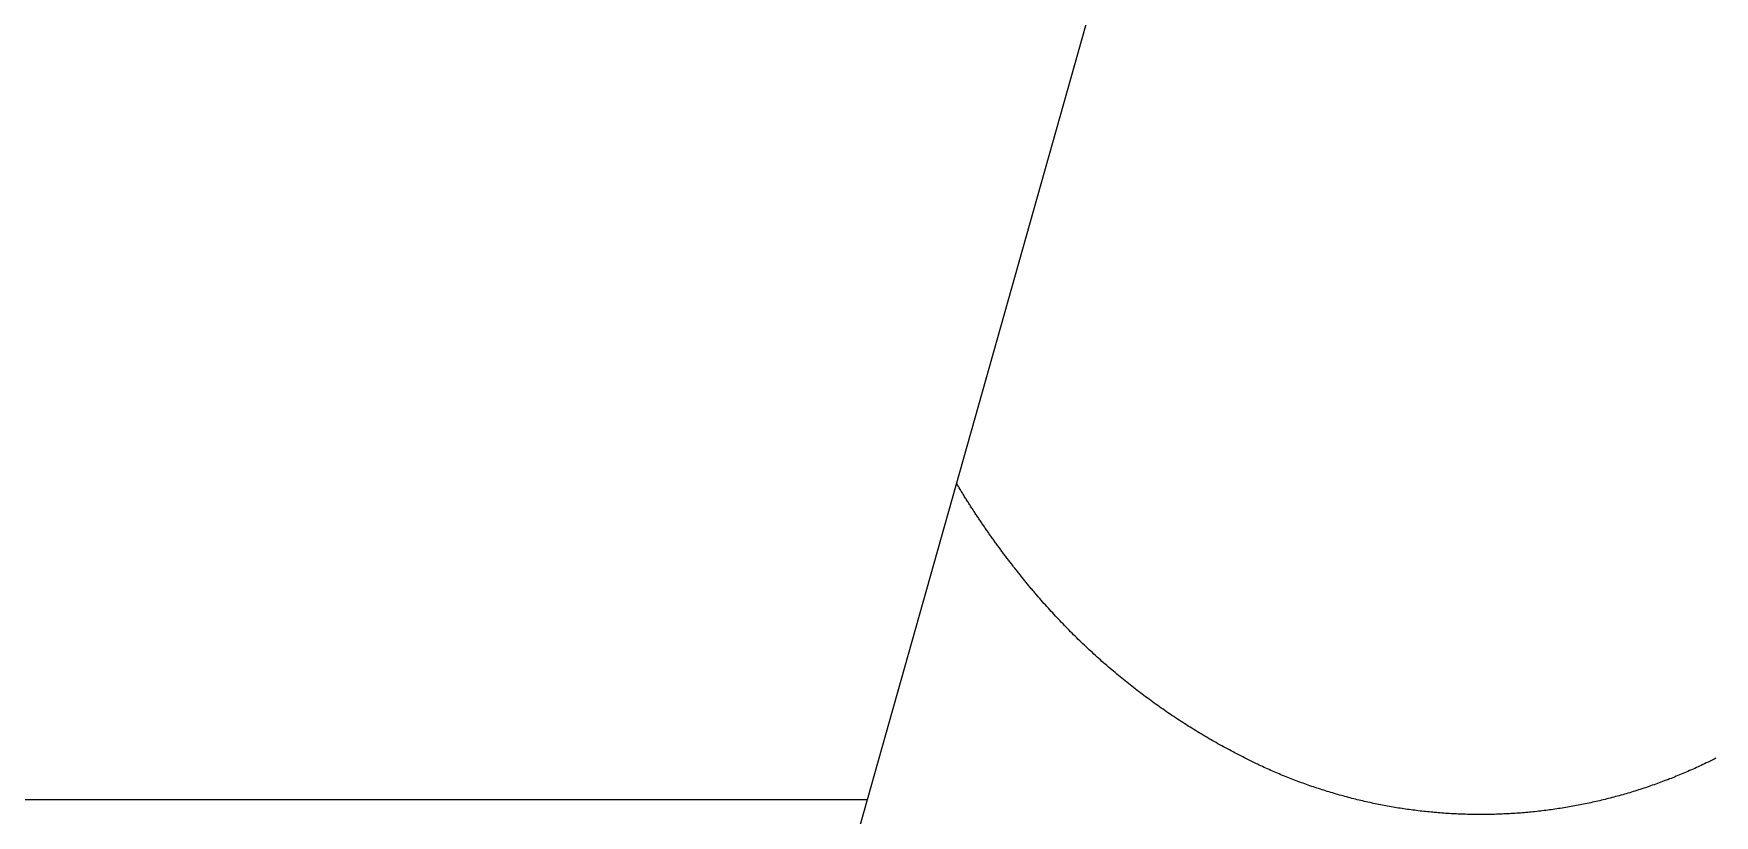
# Model space of a CAD drawing. Header units: millimetres. Extents: x 340 to 1003762, y 22 to 362022.
# Drawn here: x 612918.3 to 613180.9, y 291535.7 to 291657.9 of the extents above; entities that cross this region are included whole.
import ezdxf

# ---------------------------------------------------------------- set-up
doc = ezdxf.new("R2010")
doc.units = ezdxf.units.MM
for name, color, linetype in [('A-DEMOLICION SV', 40, 'Continuous'), ('LSBB_P_002 - PLANTA 1° NIVEL SALA DE VENTAS$0$A-Equipamiento acero inox', 8, 'Continuous'), ('LSBB_P_002 - PLANTA 1° NIVEL SALA DE VENTAS$0$A-TRAS-EQPM', 8, 'Continuous')]:
    doc.layers.add(name, color=color, linetype=linetype)

# ---------------------------------------------------------------- blocks, each defined once
blk = doc.blocks.new('LSBB_P_002 - PLANTA 1° NIVEL SALA DE VENTAS$0$laminadora')
at = {"layer": 'LSBB_P_002 - PLANTA 1° NIVEL SALA DE VENTAS$0$A-TRAS-EQPM'}
for p, q in [((-175655.099, 30472.449), (-175655.111, 30472.423)), ((-175655.084, 30472.479), (-175655.099, 30472.449)), ((-175655.069, 30472.509), (-175655.084, 30472.479)), ((-175655.054, 30472.54), (-175655.069, 30472.509)), ((-175655.039, 30472.57), (-175655.054, 30472.54)), ((-175655.024, 30472.6), (-175655.039, 30472.57)), ((-175655.23, 30472.163), (-175655.241, 30472.137)), ((-175655.218, 30472.189), (-175655.23, 30472.163)), ((-175655.207, 30472.216), (-175655.218, 30472.189)), ((-175655.195, 30472.242), (-175655.207, 30472.216)), ((-175655.183, 30472.268), (-175655.195, 30472.242)), ((-175655.172, 30472.294), (-175655.183, 30472.268)), ((-175655.16, 30472.32), (-175655.172, 30472.294)), ((-175655.148, 30472.345), (-175655.16, 30472.32)), ((-175655.136, 30472.371), (-175655.148, 30472.345)), ((-175655.124, 30472.397), (-175655.136, 30472.371)), ((-175655.111, 30472.423), (-175655.124, 30472.397)), ((-175655.339, 30471.9), (-175655.349, 30471.873)), ((-175655.329, 30471.926), (-175655.339, 30471.9)), ((-175655.318, 30471.953), (-175655.329, 30471.926)), ((-175655.307, 30471.979), (-175655.318, 30471.953)), ((-175655.296, 30472.006), (-175655.307, 30471.979)), ((-175655.286, 30472.032), (-175655.296, 30472.006)), ((-175655.275, 30472.058), (-175655.286, 30472.032)), ((-175655.263, 30472.085), (-175655.275, 30472.058)), ((-175655.252, 30472.111), (-175655.263, 30472.085)), ((-175655.241, 30472.137), (-175655.252, 30472.111)), ((-175655.429, 30471.659), (-175655.439, 30471.633)), ((-175655.42, 30471.686), (-175655.429, 30471.659)), ((-175655.41, 30471.713), (-175655.42, 30471.686)), ((-175655.4, 30471.74), (-175655.41, 30471.713)), ((-175655.39, 30471.767), (-175655.4, 30471.74)), ((-175655.38, 30471.793), (-175655.39, 30471.767)), ((-175655.37, 30471.82), (-175655.38, 30471.793)), ((-175655.36, 30471.847), (-175655.37, 30471.82)), ((-175655.349, 30471.873), (-175655.36, 30471.847)), ((-175655.521, 30471.389), (-175655.529, 30471.362)), ((-175655.512, 30471.416), (-175655.521, 30471.389)), ((-175655.503, 30471.443), (-175655.512, 30471.416)), ((-175655.494, 30471.471), (-175655.503, 30471.443)), ((-175655.485, 30471.498), (-175655.494, 30471.471)), ((-175655.476, 30471.525), (-175655.485, 30471.498)), ((-175655.467, 30471.552), (-175655.476, 30471.525)), ((-175655.458, 30471.579), (-175655.467, 30471.552)), ((-175655.448, 30471.606), (-175655.458, 30471.579)), ((-175655.439, 30471.633), (-175655.448, 30471.606)), ((-175655.603, 30471.116), (-175655.61, 30471.088)), ((-175655.595, 30471.143), (-175655.603, 30471.116)), ((-175655.587, 30471.171), (-175655.595, 30471.143)), ((-175655.579, 30471.198), (-175655.587, 30471.171)), ((-175655.571, 30471.225), (-175655.579, 30471.198)), ((-175655.563, 30471.253), (-175655.571, 30471.225)), ((-175655.555, 30471.28), (-175655.563, 30471.253)), ((-175655.546, 30471.307), (-175655.555, 30471.28)), ((-175655.538, 30471.335), (-175655.546, 30471.307)), ((-175655.529, 30471.362), (-175655.538, 30471.335)), ((-175655.668, 30470.867), (-175655.675, 30470.84)), ((-175655.661, 30470.895), (-175655.668, 30470.867)), ((-175655.654, 30470.923), (-175655.661, 30470.895)), ((-175655.647, 30470.95), (-175655.654, 30470.923)), ((-175655.64, 30470.978), (-175655.647, 30470.95)), ((-175655.633, 30471.006), (-175655.64, 30470.978)), ((-175655.625, 30471.033), (-175655.633, 30471.006)), ((-175655.618, 30471.061), (-175655.625, 30471.033)), ((-175655.61, 30471.088), (-175655.618, 30471.061)), ((-175655.732, 30470.589), (-175655.738, 30470.561)), ((-175655.726, 30470.617), (-175655.732, 30470.589)), ((-175655.72, 30470.645), (-175655.726, 30470.617)), ((-175655.714, 30470.673), (-175655.72, 30470.645)), ((-175655.707, 30470.701), (-175655.714, 30470.673)), ((-175655.701, 30470.729), (-175655.707, 30470.701)), ((-175655.695, 30470.756), (-175655.701, 30470.729)), ((-175655.688, 30470.784), (-175655.695, 30470.756)), ((-175655.682, 30470.812), (-175655.688, 30470.784)), ((-175655.675, 30470.84), (-175655.682, 30470.812)), ((-175655.78, 30470.337), (-175655.785, 30470.309)), ((-175655.775, 30470.365), (-175655.78, 30470.337)), ((-175655.77, 30470.393), (-175655.775, 30470.365)), ((-175655.765, 30470.421), (-175655.77, 30470.393)), ((-175655.76, 30470.449), (-175655.765, 30470.421)), ((-175655.754, 30470.477), (-175655.76, 30470.449)), ((-175655.749, 30470.505), (-175655.754, 30470.477)), ((-175655.743, 30470.533), (-175655.749, 30470.505)), ((-175655.738, 30470.561), (-175655.743, 30470.533)), ((-175655.821, 30470.084), (-175655.825, 30470.055)), ((-175655.817, 30470.112), (-175655.821, 30470.084)), ((-175655.813, 30470.14), (-175655.817, 30470.112)), ((-175655.809, 30470.168), (-175655.813, 30470.14)), ((-175655.804, 30470.196), (-175655.809, 30470.168)), ((-175655.8, 30470.225), (-175655.804, 30470.196)), ((-175655.795, 30470.253), (-175655.8, 30470.225)), ((-175655.79, 30470.281), (-175655.795, 30470.253)), ((-175655.785, 30470.309), (-175655.79, 30470.281)), ((-175655.857, 30469.801), (-175655.86, 30469.772)), ((-175655.854, 30469.829), (-175655.857, 30469.801)), ((-175655.851, 30469.857), (-175655.854, 30469.829)), ((-175655.847, 30469.886), (-175655.851, 30469.857)), ((-175655.844, 30469.914), (-175655.847, 30469.886)), ((-175655.84, 30469.942), (-175655.844, 30469.914)), ((-175655.837, 30469.971), (-175655.84, 30469.942)), ((-175655.833, 30469.999), (-175655.837, 30469.971)), ((-175655.829, 30470.027), (-175655.833, 30469.999)), ((-175655.825, 30470.055), (-175655.829, 30470.027)), ((-175655.881, 30469.545), (-175655.883, 30469.516)), ((-175655.879, 30469.573), (-175655.881, 30469.545)), ((-175655.876, 30469.602), (-175655.879, 30469.573)), ((-175655.874, 30469.63), (-175655.876, 30469.602)), ((-175655.871, 30469.659), (-175655.874, 30469.63)), ((-175655.869, 30469.687), (-175655.871, 30469.659)), ((-175655.866, 30469.715), (-175655.869, 30469.687)), ((-175655.863, 30469.744), (-175655.866, 30469.715)), ((-175655.86, 30469.772), (-175655.863, 30469.744)), ((-175655.896, 30469.288), (-175655.898, 30469.26)), ((-175655.895, 30469.317), (-175655.896, 30469.288)), ((-175655.894, 30469.345), (-175655.895, 30469.317)), ((-175655.892, 30469.374), (-175655.894, 30469.345)), ((-175655.89, 30469.402), (-175655.892, 30469.374)), ((-175655.889, 30469.431), (-175655.89, 30469.402)), ((-175655.887, 30469.459), (-175655.889, 30469.431)), ((-175655.885, 30469.488), (-175655.887, 30469.459)), ((-175655.883, 30469.516), (-175655.885, 30469.488)), ((-175655.903, 30469.06), (-175655.904, 30469.032)), ((-175655.904, 30469.032), (-175655.904, 30469.003)), ((-175655.902, 30469.117), (-175655.903, 30469.089)), ((-175655.903, 30469.089), (-175655.903, 30469.06)), ((-175655.901, 30469.174), (-175655.902, 30469.146)), ((-175655.902, 30469.146), (-175655.902, 30469.117)), ((-175655.9, 30469.203), (-175655.901, 30469.174)), ((-175655.899, 30469.231), (-175655.9, 30469.203)), ((-175655.898, 30469.26), (-175655.899, 30469.231)), ((-175655.904, 30468.975), (-175655.905, 30468.946)), ((-175655.905, 30468.946), (-175655.905, 30468.918)), ((-175655.905, 30468.918), (-175655.905, 30468.889)), ((-175655.905, 30468.889), (-175655.904, 30468.861)), ((-175655.904, 30469.003), (-175655.904, 30468.975)), ((-175655.904, 30468.861), (-175655.904, 30468.832)), ((-175655.904, 30468.832), (-175655.904, 30468.804)), ((-175655.904, 30468.804), (-175655.903, 30468.775)), ((-175655.903, 30468.775), (-175655.903, 30468.746)), ((-175655.903, 30468.746), (-175655.902, 30468.718)), ((-175655.902, 30468.718), (-175655.901, 30468.689)), ((-175655.901, 30468.689), (-175655.9, 30468.661)), ((-175655.9, 30468.661), (-175655.899, 30468.632)), ((-175655.899, 30468.632), (-175655.898, 30468.604)), ((-175655.898, 30468.604), (-175655.897, 30468.575)), ((-175655.897, 30468.575), (-175655.896, 30468.547)), ((-175655.896, 30468.547), (-175655.895, 30468.518)), ((-175655.895, 30468.518), (-175655.893, 30468.49)), ((-175655.893, 30468.49), (-175655.892, 30468.461)), ((-175655.892, 30468.461), (-175655.89, 30468.433)), ((-175655.89, 30468.433), (-175655.888, 30468.404)), ((-175655.888, 30468.404), (-175655.886, 30468.376)), ((-175655.886, 30468.376), (-175655.884, 30468.347)), ((-175655.884, 30468.347), (-175655.882, 30468.319)), ((-175655.882, 30468.319), (-175655.88, 30468.291)), ((-175655.88, 30468.291), (-175655.878, 30468.262)), ((-175655.878, 30468.262), (-175655.875, 30468.234)), ((-175655.875, 30468.234), (-175655.873, 30468.205)), ((-175655.873, 30468.205), (-175655.87, 30468.177)), ((-175655.87, 30468.177), (-175655.868, 30468.148)), ((-175655.868, 30468.148), (-175655.865, 30468.12)), ((-175655.865, 30468.12), (-175655.862, 30468.092)), ((-175655.862, 30468.092), (-175655.859, 30468.063)), ((-175655.859, 30468.063), (-175655.856, 30468.035)), ((-175655.856, 30468.035), (-175655.853, 30468.006)), ((-175655.853, 30468.006), (-175655.85, 30467.978)), ((-175655.85, 30467.978), (-175655.846, 30467.95)), ((-175655.846, 30467.95), (-175655.843, 30467.921)), ((-175655.843, 30467.921), (-175655.839, 30467.893)), ((-175655.839, 30467.893), (-175655.835, 30467.865)), ((-175655.835, 30467.865), (-175655.832, 30467.837)), ((-175655.832, 30467.837), (-175655.828, 30467.808)), ((-175655.828, 30467.808), (-175655.824, 30467.78)), ((-175655.824, 30467.78), (-175655.82, 30467.752)), ((-175655.82, 30467.752), (-175655.816, 30467.724)), ((-175655.816, 30467.724), (-175655.811, 30467.695)), ((-175655.811, 30467.695), (-175655.807, 30467.667)), ((-175655.807, 30467.667), (-175655.803, 30467.639)), ((-175655.803, 30467.639), (-175655.798, 30467.611)), ((-175655.798, 30467.611), (-175655.793, 30467.583)), ((-175655.793, 30467.583), (-175655.789, 30467.555)), ((-175655.789, 30467.555), (-175655.784, 30467.526)), ((-175655.784, 30467.526), (-175655.779, 30467.498)), ((-175655.779, 30467.498), (-175655.774, 30467.47)), ((-175655.774, 30467.47), (-175655.769, 30467.442)), ((-175655.769, 30467.442), (-175655.763, 30467.414)), ((-175655.763, 30467.414), (-175655.758, 30467.386)), ((-175655.758, 30467.386), (-175655.752, 30467.358)), ((-175655.752, 30467.358), (-175655.747, 30467.33)), ((-175655.747, 30467.33), (-175655.741, 30467.302)), ((-175655.741, 30467.302), (-175655.736, 30467.274)), ((-175655.736, 30467.274), (-175655.73, 30467.246)), ((-175655.73, 30467.246), (-175655.724, 30467.218)), ((-175655.724, 30467.218), (-175655.718, 30467.19)), ((-175655.718, 30467.19), (-175655.712, 30467.163)), ((-175655.712, 30467.163), (-175655.705, 30467.135)), ((-175655.705, 30467.135), (-175655.699, 30467.107)), ((-175655.699, 30467.107), (-175655.693, 30467.079)), ((-175655.693, 30467.079), (-175655.686, 30467.051)), ((-175655.686, 30467.051), (-175655.679, 30467.024)), ((-175655.679, 30467.024), (-175655.673, 30466.996)), ((-175655.673, 30466.996), (-175655.666, 30466.968)), ((-175655.666, 30466.968), (-175655.659, 30466.94)), ((-175655.659, 30466.94), (-175655.652, 30466.913)), ((-175655.652, 30466.913), (-175655.645, 30466.885)), ((-175655.645, 30466.885), (-175655.638, 30466.858)), ((-175655.638, 30466.858), (-175655.63, 30466.83)), ((-175655.63, 30466.83), (-175655.623, 30466.802)), ((-175655.623, 30466.802), (-175655.615, 30466.775)), ((-175655.615, 30466.775), (-175655.608, 30466.747)), ((-175655.608, 30466.747), (-175655.6, 30466.72)), ((-175655.6, 30466.72), (-175655.592, 30466.692)), ((-175655.592, 30466.692), (-175655.584, 30466.665)), ((-175655.584, 30466.665), (-175655.576, 30466.638)), ((-175655.576, 30466.638), (-175655.568, 30466.61)), ((-175655.568, 30466.61), (-175655.56, 30466.583)), ((-175655.56, 30466.583), (-175655.552, 30466.556)), ((-175655.552, 30466.556), (-175655.544, 30466.528)), ((-175655.544, 30466.528), (-175655.535, 30466.501)), ((-175655.535, 30466.501), (-175655.526, 30466.474)), ((-175655.526, 30466.474), (-175655.518, 30466.447)), ((-175655.518, 30466.447), (-175655.509, 30466.419)), ((-175655.509, 30466.419), (-175655.5, 30466.392)), ((-175655.5, 30466.392), (-175655.491, 30466.365)), ((-175655.491, 30466.365), (-175655.482, 30466.338)), ((-175655.482, 30466.338), (-175655.473, 30466.311)), ((-175655.473, 30466.311), (-175655.464, 30466.284)), ((-175655.464, 30466.284), (-175655.455, 30466.257)), ((-175655.455, 30466.257), (-175655.445, 30466.23)), ((-175655.445, 30466.23), (-175655.436, 30466.203)), ((-175655.436, 30466.203), (-175655.426, 30466.176)), ((-175655.426, 30466.176), (-175655.416, 30466.15)), ((-175655.416, 30466.15), (-175655.407, 30466.123)), ((-175655.407, 30466.123), (-175655.397, 30466.096)), ((-175655.397, 30466.096), (-175655.387, 30466.069)), ((-175655.387, 30466.069), (-175655.377, 30466.043)), ((-175655.377, 30466.043), (-175655.366, 30466.016)), ((-175655.366, 30466.016), (-175655.356, 30465.989)), ((-175655.356, 30465.989), (-175655.346, 30465.963)), ((-175655.346, 30465.963), (-175655.335, 30465.936)), ((-175655.335, 30465.936), (-175655.325, 30465.91)), ((-175655.325, 30465.91), (-175655.314, 30465.883)), ((-175655.314, 30465.883), (-175655.303, 30465.857)), ((-175655.303, 30465.857), (-175655.293, 30465.83)), ((-175655.293, 30465.83), (-175655.282, 30465.804)), ((-175655.282, 30465.804), (-175655.271, 30465.778)), ((-175655.271, 30465.778), (-175655.26, 30465.751)), ((-175655.26, 30465.751), (-175655.248, 30465.725)), ((-175655.248, 30465.725), (-175655.237, 30465.699)), ((-175655.237, 30465.699), (-175655.226, 30465.673)), ((-175655.226, 30465.673), (-175655.214, 30465.647)), ((-175655.214, 30465.647), (-175655.203, 30465.621)), ((-175655.203, 30465.621), (-175655.191, 30465.595)), ((-175655.191, 30465.595), (-175655.179, 30465.568)), ((-175655.179, 30465.568), (-175655.167, 30465.543)), ((-175655.167, 30465.543), (-175655.156, 30465.517)), ((-175655.156, 30465.517), (-175655.144, 30465.491)), ((-175655.144, 30465.491), (-175655.131, 30465.465)), ((-175655.131, 30465.465), (-175655.119, 30465.439)), ((-175655.119, 30465.439), (-175655.107, 30465.413)), ((-175655.107, 30465.413), (-175655.095, 30465.388)), ((-175655.095, 30465.388), (-175655.08, 30465.357)), ((-175655.08, 30465.357), (-175655.065, 30465.327)), ((-175655.065, 30465.327), (-175655.05, 30465.297)), ((-175655.05, 30465.297), (-175655.035, 30465.267)), ((-175655.035, 30465.267), (-175655.02, 30465.236)), ((-175655.02, 30465.236), (-175655.005, 30465.206)), ((-175655.005, 30465.206), (-175654.989, 30465.176)), ((-175654.989, 30465.176), (-175654.974, 30465.146)), ((-175654.974, 30465.146), (-175654.958, 30465.116)), ((-175654.958, 30465.116), (-175654.943, 30465.086)), ((-175654.943, 30465.086), (-175654.927, 30465.056)), ((-175654.927, 30465.056), (-175654.911, 30465.027)), ((-175654.911, 30465.027), (-175654.895, 30464.997)), ((-175654.895, 30464.997), (-175654.879, 30464.967)), ((-175654.879, 30464.967), (-175654.863, 30464.937)), ((-175654.863, 30464.937), (-175654.847, 30464.908)), ((-175654.847, 30464.908), (-175654.831, 30464.878)), ((-175654.831, 30464.878), (-175654.814, 30464.849)), ((-175654.814, 30464.849), (-175654.798, 30464.819)), ((-175654.798, 30464.819), (-175654.781, 30464.79)), ((-175654.781, 30464.79), (-175654.765, 30464.761)), ((-175654.765, 30464.761), (-175654.748, 30464.731)), ((-175654.748, 30464.731), (-175654.731, 30464.702)), ((-175654.731, 30464.702), (-175654.714, 30464.673)), ((-175654.714, 30464.673), (-175654.697, 30464.644)), ((-175654.697, 30464.644), (-175654.68, 30464.615)), ((-175654.68, 30464.615), (-175654.663, 30464.586)), ((-175654.663, 30464.586), (-175654.645, 30464.557)), ((-175654.645, 30464.557), (-175654.628, 30464.528)), ((-175654.628, 30464.528), (-175654.61, 30464.499)), ((-175654.61, 30464.499), (-175654.593, 30464.47)), ((-175654.593, 30464.47), (-175654.575, 30464.441)), ((-175654.575, 30464.441), (-175654.557, 30464.413)), ((-175654.557, 30464.413), (-175654.539, 30464.384)), ((-175654.539, 30464.384), (-175654.522, 30464.356)), ((-175654.522, 30464.356), (-175654.503, 30464.327)), ((-175654.503, 30464.327), (-175654.485, 30464.299)), ((-175654.485, 30464.299), (-175654.467, 30464.27)), ((-175654.467, 30464.27), (-175654.449, 30464.242)), ((-175654.449, 30464.242), (-175654.43, 30464.214)), ((-175654.43, 30464.214), (-175654.412, 30464.185)), ((-175654.412, 30464.185), (-175654.393, 30464.157)), ((-175654.393, 30464.157), (-175654.374, 30464.129)), ((-175654.374, 30464.129), (-175654.356, 30464.101)), ((-175654.356, 30464.101), (-175654.337, 30464.073)), ((-175654.337, 30464.073), (-175654.318, 30464.045)), ((-175654.318, 30464.045), (-175654.299, 30464.017)), ((-175654.299, 30464.017), (-175654.28, 30463.99)), ((-175654.28, 30463.99), (-175654.26, 30463.962)), ((-175654.26, 30463.962), (-175654.241, 30463.934)), ((-175654.241, 30463.934), (-175654.222, 30463.907)), ((-175654.222, 30463.907), (-175654.202, 30463.879)), ((-175654.202, 30463.879), (-175654.183, 30463.852)), ((-175654.183, 30463.852), (-175654.163, 30463.824)), ((-175654.163, 30463.824), (-175654.143, 30463.797)), ((-175654.143, 30463.797), (-175654.123, 30463.77)), ((-175654.123, 30463.77), (-175654.103, 30463.742)), ((-175654.103, 30463.742), (-175654.083, 30463.715)), ((-175654.083, 30463.715), (-175654.063, 30463.688)), ((-175654.063, 30463.688), (-175654.043, 30463.661)), ((-175654.043, 30463.661), (-175654.023, 30463.634)), ((-175654.023, 30463.634), (-175654.002, 30463.607)), ((-175654.002, 30463.607), (-175653.982, 30463.58)), ((-175653.982, 30463.58), (-175653.961, 30463.554)), ((-175653.961, 30463.554), (-175653.941, 30463.527)), ((-175653.941, 30463.527), (-175653.92, 30463.5)), ((-175653.92, 30463.5), (-175653.899, 30463.474)), ((-175653.899, 30463.474), (-175653.878, 30463.447)), ((-175653.878, 30463.447), (-175653.857, 30463.421)), ((-175653.857, 30463.421), (-175653.836, 30463.395)), ((-175653.836, 30463.395), (-175653.815, 30463.368)), ((-175653.815, 30463.368), (-175653.794, 30463.342)), ((-175653.794, 30463.342), (-175653.772, 30463.316)), ((-175653.772, 30463.316), (-175653.751, 30463.29)), ((-175653.751, 30463.29), (-175653.73, 30463.264)), ((-175653.73, 30463.264), (-175653.708, 30463.238)), ((-175653.708, 30463.238), (-175653.686, 30463.212)), ((-175653.686, 30463.212), (-175653.665, 30463.186)), ((-175653.665, 30463.186), (-175653.643, 30463.16)), ((-175653.643, 30463.16), (-175653.621, 30463.135)), ((-175653.621, 30463.135), (-175653.599, 30463.109)), ((-175653.599, 30463.109), (-175653.577, 30463.084)), ((-175653.577, 30463.084), (-175653.555, 30463.058)), ((-175653.555, 30463.058), (-175653.532, 30463.033)), ((-175653.532, 30463.033), (-175653.51, 30463.007)), ((-175653.51, 30463.007), (-175653.488, 30462.982)), ((-175653.488, 30462.982), (-175653.465, 30462.957)), ((-175643.37, 30462.806), (-175658.928, 30458.422)), ((-175653.465, 30462.957), (-175653.443, 30462.932)), ((-175653.443, 30462.932), (-175653.42, 30462.907)), ((-175653.42, 30462.907), (-175653.397, 30462.882)), ((-175653.397, 30462.882), (-175653.374, 30462.857)), ((-175653.374, 30462.857), (-175653.352, 30462.832)), ((-175653.352, 30462.832), (-175653.329, 30462.807)), ((-175653.329, 30462.807), (-175653.306, 30462.783)), ((-175653.306, 30462.783), (-175653.282, 30462.758)), ((-175653.282, 30462.758), (-175653.259, 30462.734)), ((-175653.259, 30462.734), (-175653.236, 30462.709)), ((-175653.236, 30462.709), (-175653.213, 30462.685)), ((-175653.213, 30462.685), (-175653.189, 30462.661)), ((-175653.189, 30462.661), (-175653.166, 30462.636)), ((-175653.166, 30462.636), (-175653.142, 30462.612)), ((-175653.142, 30462.612), (-175653.118, 30462.588)), ((-175653.118, 30462.588), (-175653.095, 30462.564)), ((-175653.095, 30462.564), (-175653.071, 30462.54)), ((-175653.071, 30462.54), (-175653.047, 30462.517)), ((-175653.047, 30462.517), (-175653.023, 30462.493)), ((-175653.023, 30462.493), (-175652.999, 30462.469)), ((-175652.999, 30462.469), (-175652.975, 30462.446)), ((-175652.975, 30462.446), (-175652.951, 30462.422)), ((-175652.951, 30462.422), (-175652.926, 30462.399)), ((-175652.926, 30462.399), (-175652.902, 30462.375)), ((-175652.902, 30462.375), (-175652.878, 30462.352)), ((-175652.878, 30462.352), (-175652.853, 30462.329)), ((-175652.853, 30462.329), (-175652.829, 30462.306)), ((-175652.829, 30462.306), (-175652.804, 30462.283)), ((-175652.804, 30462.283), (-175652.779, 30462.26)), ((-175652.779, 30462.26), (-175652.754, 30462.237)), ((-175652.754, 30462.237), (-175652.729, 30462.214)), ((-175652.729, 30462.214), (-175652.705, 30462.191)), ((-175652.705, 30462.191), (-175652.68, 30462.169)), ((-175652.68, 30462.169), (-175652.654, 30462.146)), ((-175652.654, 30462.146), (-175652.629, 30462.123)), ((-175652.629, 30462.123), (-175652.604, 30462.101)), ((-175652.604, 30462.101), (-175652.579, 30462.079)), ((-175652.579, 30462.079), (-175652.553, 30462.057)), ((-175652.553, 30462.057), (-175652.528, 30462.034)), ((-175652.528, 30462.034), (-175652.502, 30462.012)), ((-175652.502, 30462.012), (-175652.477, 30461.99)), ((-175652.477, 30461.99), (-175652.464, 30461.979)), ((-175652.464, 30461.979), (-175652.451, 30461.968)), ((-175652.451, 30461.968), (-175652.438, 30461.957)), ((-175652.438, 30461.957), (-175652.425, 30461.947)), ((-175652.425, 30461.947), (-175652.413, 30461.936)), ((-175652.413, 30461.936), (-175652.4, 30461.925)), ((-175652.4, 30461.925), (-175652.387, 30461.914)), ((-175652.387, 30461.914), (-175652.374, 30461.903)), ((-175652.374, 30461.903), (-175652.361, 30461.892)), ((-175652.361, 30461.892), (-175652.348, 30461.881)), ((-175652.348, 30461.881), (-175652.335, 30461.871)), ((-175652.335, 30461.871), (-175652.322, 30461.86)), ((-175652.322, 30461.86), (-175652.309, 30461.849)), ((-175652.309, 30461.849), (-175652.296, 30461.838)), ((-175652.296, 30461.838), (-175652.283, 30461.828)), ((-175652.283, 30461.828), (-175652.27, 30461.817)), ((-175652.27, 30461.817), (-175652.257, 30461.806)), ((-175652.257, 30461.806), (-175652.244, 30461.796)), ((-175652.244, 30461.796), (-175652.231, 30461.785)), ((-175652.231, 30461.785), (-175652.218, 30461.774)), ((-175652.218, 30461.774), (-175652.205, 30461.764)), ((-175652.205, 30461.764), (-175652.192, 30461.753)), ((-175652.192, 30461.753), (-175652.178, 30461.743)), ((-175652.178, 30461.743), (-175652.165, 30461.732)), ((-175652.165, 30461.732), (-175652.152, 30461.722)), ((-175652.152, 30461.722), (-175652.139, 30461.711)), ((-175652.139, 30461.711), (-175652.126, 30461.701)), ((-175652.126, 30461.701), (-175652.113, 30461.69)), ((-175652.113, 30461.69), (-175652.099, 30461.68)), ((-175652.099, 30461.68), (-175652.086, 30461.669)), ((-175652.086, 30461.669), (-175652.073, 30461.659)), ((-175652.073, 30461.659), (-175652.06, 30461.648)), ((-175652.06, 30461.648), (-175652.046, 30461.638)), ((-175652.046, 30461.638), (-175652.033, 30461.627)), ((-175652.033, 30461.627), (-175652.02, 30461.617)), ((-175652.02, 30461.617), (-175652.007, 30461.607)), ((-175652.007, 30461.607), (-175651.993, 30461.596)), ((-175651.993, 30461.596), (-175651.98, 30461.586)), ((-175651.98, 30461.586), (-175651.967, 30461.576)), ((-175651.967, 30461.576), (-175651.953, 30461.566)), ((-175651.953, 30461.566), (-175651.94, 30461.555)), ((-175651.94, 30461.555), (-175651.926, 30461.545)), ((-175651.926, 30461.545), (-175651.913, 30461.535)), ((-175651.913, 30461.535), (-175651.9, 30461.525)), ((-175651.9, 30461.525), (-175651.886, 30461.514)), ((-175651.886, 30461.514), (-175651.873, 30461.504)), ((-175651.873, 30461.504), (-175651.859, 30461.494)), ((-175651.859, 30461.494), (-175651.846, 30461.484)), ((-175651.846, 30461.484), (-175651.832, 30461.474)), ((-175651.832, 30461.474), (-175651.819, 30461.464)), ((-175651.819, 30461.464), (-175651.805, 30461.454)), ((-175651.805, 30461.454), (-175651.792, 30461.444)), ((-175651.792, 30461.444), (-175651.778, 30461.434)), ((-175651.778, 30461.434), (-175651.765, 30461.424)), ((-175651.765, 30461.424), (-175651.751, 30461.414)), ((-175651.751, 30461.414), (-175651.738, 30461.404)), ((-175651.738, 30461.404), (-175651.724, 30461.394)), ((-175651.724, 30461.394), (-175651.71, 30461.384)), ((-175651.71, 30461.384), (-175651.697, 30461.374)), ((-175651.697, 30461.374), (-175651.683, 30461.364)), ((-175651.683, 30461.364), (-175651.669, 30461.354)), ((-175651.669, 30461.354), (-175651.656, 30461.344)), ((-175651.656, 30461.344), (-175651.642, 30461.334)), ((-175651.642, 30461.334), (-175651.628, 30461.324)), ((-175651.628, 30461.324), (-175651.615, 30461.315)), ((-175651.615, 30461.315), (-175651.601, 30461.305)), ((-175651.601, 30461.305), (-175651.587, 30461.295)), ((-175651.587, 30461.295), (-175651.574, 30461.285)), ((-175651.574, 30461.285), (-175651.56, 30461.275)), ((-175651.56, 30461.275), (-175651.546, 30461.266)), ((-175651.546, 30461.266), (-175651.532, 30461.256)), ((-175651.532, 30461.256), (-175651.518, 30461.246)), ((-175651.518, 30461.246), (-175651.505, 30461.237)), ((-175651.505, 30461.237), (-175651.491, 30461.227)), ((-175651.491, 30461.227), (-175651.477, 30461.217)), ((-175651.477, 30461.217), (-175651.463, 30461.208)), ((-175651.463, 30461.208), (-175651.449, 30461.198)), ((-175651.449, 30461.198), (-175651.435, 30461.189)), ((-175651.435, 30461.189), (-175651.422, 30461.179)), ((-175651.422, 30461.179), (-175651.408, 30461.169)), ((-175651.408, 30461.169), (-175651.394, 30461.16)), ((-175651.394, 30461.16), (-175651.38, 30461.15)), ((-175651.38, 30461.15), (-175651.366, 30461.141)), ((-175651.366, 30461.141), (-175651.352, 30461.131)), ((-175651.352, 30461.131), (-175651.338, 30461.122)), ((-175651.338, 30461.122), (-175651.324, 30461.113)), ((-175651.324, 30461.113), (-175651.31, 30461.103)), ((-175651.31, 30461.103), (-175651.296, 30461.094)), ((-175651.296, 30461.094), (-175651.282, 30461.084)), ((-175651.282, 30461.084), (-175651.268, 30461.075)), ((-175651.268, 30461.075), (-175651.254, 30461.066)), ((-175651.254, 30461.066), (-175651.24, 30461.056)), ((-175651.24, 30461.056), (-175651.226, 30461.047)), ((-175651.226, 30461.047), (-175651.212, 30461.038)), ((-175651.212, 30461.038), (-175651.198, 30461.028)), ((-175651.198, 30461.028), (-175651.184, 30461.019)), ((-175651.184, 30461.019), (-175651.17, 30461.01)), ((-175651.17, 30461.01), (-175651.155, 30461.001)), ((-175651.155, 30461.001), (-175651.141, 30460.992)), ((-175651.141, 30460.992), (-175651.127, 30460.982)), ((-175651.127, 30460.982), (-175651.113, 30460.973)), ((-175651.113, 30460.973), (-175651.099, 30460.964)), ((-175651.099, 30460.964), (-175651.085, 30460.955)), ((-175651.085, 30460.955), (-175651.07, 30460.946)), ((-175651.07, 30460.946), (-175651.056, 30460.937)), ((-175651.056, 30460.937), (-175651.042, 30460.928)), ((-175651.042, 30460.928), (-175651.028, 30460.919)), ((-175651.028, 30460.919), (-175651.014, 30460.91)), ((-175651.014, 30460.91), (-175650.999, 30460.901)), ((-175650.999, 30460.901), (-175650.985, 30460.892)), ((-175650.985, 30460.892), (-175650.971, 30460.883)), ((-175650.971, 30460.883), (-175650.957, 30460.874)), ((-175650.957, 30460.874), (-175650.942, 30460.865)), ((-175650.942, 30460.865), (-175650.928, 30460.856)), ((-175650.928, 30460.856), (-175650.914, 30460.847)), ((-175650.914, 30460.847), (-175650.899, 30460.838)), ((-175650.899, 30460.838), (-175650.885, 30460.829)), ((-175650.885, 30460.829), (-175650.871, 30460.821)), ((-175650.871, 30460.821), (-175650.856, 30460.812)), ((-175650.856, 30460.812), (-175650.842, 30460.803)), ((-175650.842, 30460.803), (-175650.827, 30460.794)), ((-175650.827, 30460.794), (-175650.813, 30460.786)), ((-175650.813, 30460.786), (-175650.799, 30460.777)), ((-175650.799, 30460.777), (-175650.784, 30460.768)), ((-175650.784, 30460.768), (-175650.77, 30460.759)), ((-175650.77, 30460.759), (-175650.755, 30460.751)), ((-175650.755, 30460.751), (-175650.741, 30460.742)), ((-175650.741, 30460.742), (-175650.726, 30460.733)), ((-175655.668, 30424.441), (-175655.668, 30459.341))]:
    blk.add_line(p, q, dxfattribs=at)
blk = doc.blocks.new('LSBB_P_002 - PLANTA 1° NIVEL SALA DE VENTAS', base_point=(223.56961, 14.22023))
at = {"layer": 'LSBB_P_002 - PLANTA 1° NIVEL SALA DE VENTAS$0$A-Equipamiento acero inox', "extrusion": (0, 0, -1), "xscale": 0.01, "yscale": 0.01, "zscale": -0.01, "rotation": 90}
blk.add_blockref('LSBB_P_002 - PLANTA 1° NIVEL SALA DE VENTAS$0$laminadora', (-531.67384, 2062.20358, -0.00175), dxfattribs=at)

msp = doc.modelspace()

# ---------------------------------------------------------------- block references
at = {"layer": 'A-DEMOLICION SV', "xscale": 1000, "yscale": 1000, "zscale": 1000}
msp.add_blockref('LSBB_P_002 - PLANTA 1° NIVEL SALA DE VENTAS', (350.92, 111.52), dxfattribs=at)

doc.saveas('drawing.dxf')
